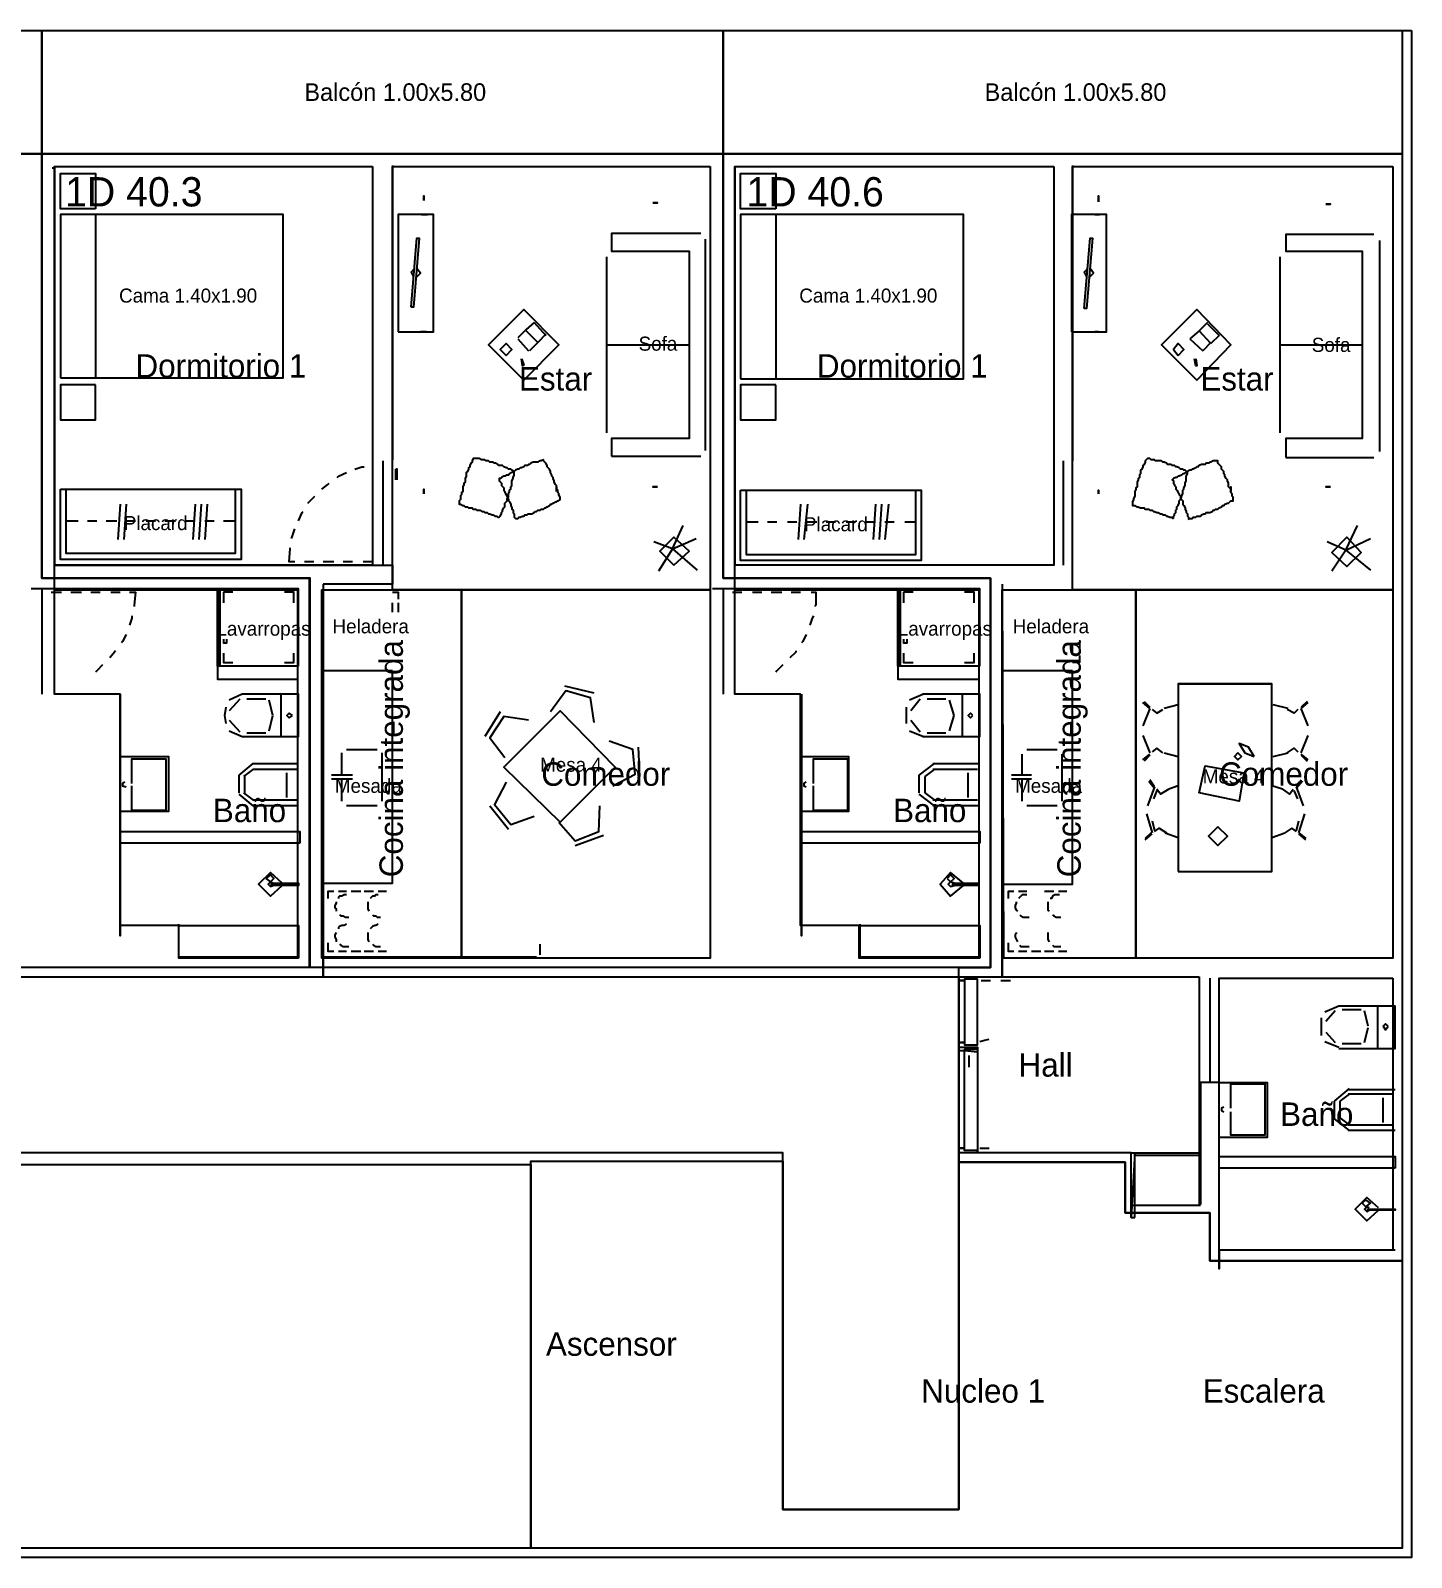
# Model space of a CAD drawing. Header units: metres. Extents: x 0 to 84.6, y 0 to 13.3.
# Drawn here: x 11.61 to 23.39, y 0 to 13.02 of the extents above; entities that cross this region are included whole.
import ezdxf

# ---------------------------------------------------------------- set-up
doc = ezdxf.new("R2010")
doc.units = ezdxf.units.M
for name, color, linetype in [('Trazo_Cotas', 9, 'Continuous'), ('Trazo_Entrada', 1, 'Continuous'), ('Trazo_Equipamiento', 8, 'Continuous'), ('Trazo_Estancias', 3, 'Continuous'), ('Trazo_Fachada', 30, 'Continuous'), ('Trazo_Medianeras', 8, 'Continuous'), ('Trazo_Nucleos', 252, 'Continuous'), ('Trazo_Pasillo', 9, 'Continuous'), ('Trazo_Patios', 3, 'Continuous'), ('Trazo_Puertas', 1, 'Continuous'), ('Trazo_Terreno', 7, 'Continuous'), ('Trazo_Unidad', 7, 'Continuous'), ('Trazo_Ventanas', 5, 'Continuous')]:
    doc.layers.add(name, color=color, linetype=linetype)

msp = doc.modelspace()

# ---------------------------------------------------------------- linework, layer by layer
at = {"layer": 'Trazo_Cotas'}
for points in [[(11.71, 13.02), (11.71, 11.97), (5.91, 11.97), (5.91, 13.02)], [(17.52, 13.02), (17.52, 11.97), (11.71, 11.97), (11.71, 13.02)], [(23.31, 13.02), (23.31, 11.97), (17.52, 11.97), (17.52, 13.02)]]:
    msp.add_lwpolyline(points, close=True, dxfattribs=at)
at = {"layer": 'Trazo_Entrada'}
for p, q in [((17.41, 5.03), (15.92, 5.03)), ((19.53, 4.94), (19.53, 3.45))]:
    msp.add_line(p, q, dxfattribs=at)
at = {"layer": 'Trazo_Equipamiento', "color": 8}
for p, q in [((14.7, 11.87), (14.7, 9.36)), ((20.5, 11.87), (20.5, 9.35)), ((14.73, 9.19), (14.73, 9.28)), ((14.03, 8.49), (13.95, 8.49)), ((14.2, 8.49), (14.11, 8.49)), ((14.36, 8.49), (14.28, 8.49)), ((14.53, 8.49), (14.45, 8.49)), ((11.79, 8.23), (11.88, 8.23)), ((11.96, 8.23), (12.05, 8.23)), ((12.13, 8.23), (12.21, 8.23)), ((12.3, 8.23), (12.38, 8.23)), ((13.21, 7.6), (13.21, 8.26)), ((13.21, 8.25), (13.21, 7.6)), ((13.23, 7.6), (13.23, 8.26)), ((13.23, 8.25), (13.23, 7.6)), ((13.26, 8.23), (13.26, 8.14)), ((13.34, 8.23), (13.26, 8.23)), ((14.11, 8.3), (14.11, 5.12)), ((17.6, 8.23), (17.68, 8.23)), ((17.77, 8.23), (17.85, 8.23)), ((17.93, 8.23), (18.02, 8.23)), ((18.1, 8.23), (18.18, 8.23)), ((19.01, 7.6), (19.01, 8.26)), ((19.01, 8.25), (19.01, 7.6)), ((19.03, 7.6), (19.03, 8.26)), ((19.03, 8.25), (19.03, 7.6)), ((19.06, 8.23), (19.06, 8.14)), ((19.14, 8.23), (19.06, 8.23)), ((19.9, 8.3), (19.91, 5.11)), ((14.7, 8.06), (14.7, 8.14)), ((14.75, 8.14), (14.75, 8.06)), ((20.5, 7.72), (20.5, 7.8)), ((20.56, 7.8), (20.56, 7.72)), ((13.42, 7.36), (13.31, 7.31)), ((13.4, 7.32), (13.31, 7.22)), ((13.62, 7.32), (13.46, 7.32)), ((13.68, 7.18), (13.65, 7.31)), ((13.75, 7.36), (13.75, 7)), ((19.23, 7.36), (19.11, 7.31)), ((19.2, 7.32), (19.12, 7.22)), ((19.42, 7.32), (19.26, 7.32)), ((19.49, 7.18), (19.45, 7.31)), ((19.56, 7.36), (19.56, 7)), ((13.28, 7.25), (13.27, 7.18)), ((13.27, 7.18), (13.28, 7.11)), ((13.65, 7.05), (13.68, 7.18)), ((19.08, 7.25), (19.08, 7.18)), ((19.08, 7.18), (19.08, 7.11)), ((19.45, 7.05), (19.49, 7.18)), ((13.31, 7.14), (13.4, 7.04)), ((13.31, 7.05), (13.42, 7)), ((19.11, 7.05), (19.23, 7)), ((19.12, 7.14), (19.2, 7.04)), ((13.62, 7.03), (13.46, 7.03)), ((19.42, 7.03), (19.26, 7.03)), ((14.27, 6.67), (14.27, 6.86)), ((14.31, 6.89), (14.57, 6.89)), ((14.61, 6.86), (14.61, 6.45)), ((20.07, 6.67), (20.07, 6.85)), ((20.11, 6.89), (20.37, 6.89)), ((20.41, 6.85), (20.41, 6.45)), ((13.51, 6.77), (13.39, 6.67)), ((13.39, 6.67), (13.39, 6.52)), ((13.51, 6.72), (13.43, 6.66)), ((13.44, 6.66), (13.44, 6.52)), ((13.51, 6.77), (13.9, 6.77)), ((13.89, 6.72), (13.51, 6.72)), ((13.8, 6.48), (13.8, 6.69)), ((14.36, 6.67), (14.18, 6.67)), ((19.32, 6.77), (19.19, 6.67)), ((19.19, 6.67), (19.19, 6.52)), ((19.32, 6.72), (19.24, 6.66)), ((19.24, 6.66), (19.24, 6.52)), ((19.31, 6.77), (19.71, 6.77)), ((19.69, 6.72), (19.31, 6.72)), ((19.61, 6.48), (19.61, 6.69)), ((20.15, 6.67), (19.98, 6.67)), ((13.39, 6.51), (13.51, 6.41)), ((13.43, 6.52), (13.51, 6.46)), ((14.18, 6.64), (14.36, 6.64)), ((14.27, 6.45), (14.27, 6.64)), ((19.19, 6.51), (19.32, 6.41)), ((19.24, 6.52), (19.32, 6.46)), ((19.98, 6.64), (20.15, 6.64)), ((20.07, 6.45), (20.07, 6.64)), ((13.51, 6.46), (13.89, 6.46)), ((14.57, 6.41), (14.31, 6.41)), ((19.31, 6.46), (19.69, 6.46)), ((20.37, 6.41), (20.11, 6.41)), ((12.38, 6.19), (12.5, 6.19)), ((12.38, 6.19), (13.91, 6.19)), ((12.53, 6.19), (12.61, 6.19)), ((12.58, 6.19), (12.67, 6.19)), ((12.69, 6.19), (12.78, 6.19)), ((12.75, 6.19), (12.83, 6.19)), ((12.86, 6.19), (12.94, 6.19)), ((12.92, 6.19), (13, 6.19)), ((13.03, 6.19), (13.11, 6.19)), ((13.08, 6.19), (13.2, 6.19)), ((18.18, 6.19), (18.3, 6.19)), ((18.18, 6.19), (19.71, 6.19)), ((18.33, 6.19), (18.41, 6.19)), ((18.39, 6.19), (18.47, 6.19)), ((18.5, 6.19), (18.58, 6.19)), ((18.55, 6.19), (18.64, 6.19)), ((18.66, 6.19), (18.75, 6.19)), ((18.72, 6.19), (18.8, 6.19)), ((18.83, 6.19), (18.91, 6.19)), ((18.89, 6.19), (19, 6.19)), ((14.31, 5.68), (14.24, 5.68)), ((14.31, 5.68), (14.24, 5.68)), ((14.43, 5.68), (14.35, 5.68)), ((14.43, 5.68), (14.35, 5.68)), ((14.54, 5.68), (14.46, 5.68)), ((14.54, 5.68), (14.46, 5.68)), ((14.65, 5.68), (14.58, 5.68)), ((14.65, 5.68), (14.58, 5.68)), ((20.11, 5.68), (20.04, 5.68)), ((20.11, 5.68), (20.04, 5.68)), ((20.34, 5.68), (20.26, 5.68)), ((20.34, 5.68), (20.26, 5.68)), ((20.45, 5.68), (20.38, 5.68)), ((20.45, 5.68), (20.38, 5.68)), ((12.88, 5.12), (12.88, 5.4)), ((18.69, 5.12), (18.69, 5.4)), ((15.96, 5.14), (15.96, 5.23)), ((13.9, 5.12), (12.88, 5.12)), ((15.93, 5.12), (14.11, 5.12)), ((14.24, 5.17), (14.31, 5.17)), ((14.35, 5.17), (14.43, 5.17)), ((14.46, 5.17), (14.54, 5.17)), ((14.58, 5.17), (14.65, 5.17)), ((19.71, 5.12), (18.69, 5.12)), ((20.04, 5.17), (20.11, 5.17)), ((20.15, 5.17), (20.23, 5.17)), ((20.26, 5.17), (20.34, 5.17)), ((20.38, 5.17), (20.45, 5.17)), ((19.72, 4.92), (19.8, 4.92)), ((19.89, 4.92), (19.97, 4.92)), ((22.77, 4.7), (22.65, 4.65)), ((23.1, 4.7), (23.1, 4.34)), ((22.62, 4.6), (22.62, 4.52)), ((22.74, 4.66), (22.66, 4.57)), ((22.96, 4.67), (22.8, 4.67)), ((23.02, 4.53), (22.99, 4.66)), ((22.62, 4.53), (22.62, 4.45)), ((22.66, 4.48), (22.74, 4.39)), ((22.99, 4.39), (23.02, 4.52)), ((19.69, 4.31), (19.58, 4.32)), ((22.65, 4.4), (22.77, 4.35)), ((22.96, 4.38), (22.8, 4.38)), ((19.62, 4.18), (19.62, 4.28)), ((22.86, 4), (22.73, 3.89)), ((22.86, 3.95), (22.78, 3.89)), ((22.85, 3.99), (23.25, 3.99)), ((23.24, 3.95), (22.85, 3.95)), ((23.15, 3.71), (23.15, 3.92)), ((22.73, 3.89), (22.73, 3.74)), ((22.78, 3.89), (22.78, 3.75)), ((22.73, 3.74), (22.86, 3.64)), ((22.78, 3.75), (22.86, 3.69)), ((22.85, 3.69), (23.24, 3.69)), ((19.71, 3.49), (19.79, 3.49)), ((21.03, 3.45), (21.59, 3.45)), ((21.03, 3.43), (21.59, 3.43))]:
    msp.add_line(p, q, dxfattribs=at)
at = {"layer": 'Trazo_Equipamiento', "color": 9}
for p, q in [((12.17, 11.45), (12.17, 10.06)), ((17.97, 11.45), (17.97, 10.05)), ((17.37, 9.44), (17.37, 11.24)), ((23.12, 9.43), (23.12, 11.23)), ((16.53, 9.59), (16.53, 11.09)), ((22.27, 9.59), (22.27, 11.09)), ((15.84, 10.47), (15.77, 10.4)), ((15.91, 10.53), (15.84, 10.47)), ((15.94, 10.36), (15.84, 10.46)), ((15.94, 10.36), (15.84, 10.46)), ((15.91, 10.53), (16.01, 10.42)), ((16.01, 10.43), (15.94, 10.36)), ((21.58, 10.46), (21.5, 10.39)), ((21.65, 10.53), (21.58, 10.46)), ((21.68, 10.35), (21.58, 10.46)), ((21.68, 10.35), (21.58, 10.46)), ((21.65, 10.52), (21.75, 10.42)), ((21.75, 10.42), (21.68, 10.35)), ((15.77, 10.39), (15.86, 10.29)), ((15.94, 10.36), (15.87, 10.29)), ((16.53, 10.34), (17.23, 10.34)), ((21.5, 10.39), (21.61, 10.29)), ((21.68, 10.36), (21.61, 10.29)), ((22.27, 10.34), (22.97, 10.34)), ((16.57, 9.39), (17.33, 9.39)), ((22.32, 9.38), (23.07, 9.38)), ((12.38, 8.98), (12.36, 8.68)), ((12.38, 8.98), (12.36, 8.68)), ((12.43, 8.98), (12.41, 8.68)), ((12.43, 8.98), (12.41, 8.68)), ((13.02, 8.98), (13, 8.68)), ((13.02, 8.98), (13, 8.68)), ((13.07, 8.98), (13.05, 8.68)), ((13.07, 8.98), (13.05, 8.68)), ((13.12, 8.98), (13.1, 8.68)), ((13.12, 8.98), (13.1, 8.68)), ((18.18, 8.98), (18.16, 8.68)), ((18.18, 8.98), (18.16, 8.68)), ((18.24, 8.98), (18.21, 8.68)), ((18.24, 8.98), (18.21, 8.68)), ((18.82, 8.98), (18.8, 8.68)), ((18.82, 8.98), (18.8, 8.68)), ((18.87, 8.98), (18.85, 8.68)), ((18.87, 8.98), (18.85, 8.68)), ((18.93, 8.98), (18.9, 8.68)), ((18.93, 8.98), (18.9, 8.68)), ((11.92, 8.84), (12.02, 8.84)), ((11.92, 8.84), (12.02, 8.84)), ((12.1, 8.84), (12.18, 8.84)), ((12.1, 8.84), (12.18, 8.84)), ((12.26, 8.84), (12.35, 8.84)), ((12.26, 8.84), (12.35, 8.84)), ((12.43, 8.84), (12.51, 8.84)), ((12.43, 8.84), (12.51, 8.84)), ((12.6, 8.84), (12.68, 8.84)), ((12.6, 8.84), (12.68, 8.84)), ((12.76, 8.84), (12.85, 8.84)), ((12.76, 8.84), (12.85, 8.84)), ((12.93, 8.84), (13.01, 8.84)), ((12.93, 8.84), (13.01, 8.84)), ((13.1, 8.84), (13.18, 8.84)), ((13.1, 8.84), (13.18, 8.84)), ((13.26, 8.84), (13.36, 8.84)), ((13.26, 8.84), (13.36, 8.84)), ((17.09, 8.6), (17.18, 8.8)), ((17.72, 8.83), (17.82, 8.83)), ((17.72, 8.83), (17.82, 8.83)), ((17.9, 8.83), (17.98, 8.83)), ((17.9, 8.83), (17.98, 8.83)), ((18.07, 8.83), (18.15, 8.83)), ((18.07, 8.83), (18.15, 8.83)), ((18.23, 8.83), (18.32, 8.83)), ((18.23, 8.83), (18.32, 8.83)), ((18.4, 8.83), (18.48, 8.83)), ((18.4, 8.83), (18.48, 8.83)), ((18.57, 8.83), (18.65, 8.83)), ((18.57, 8.83), (18.65, 8.83)), ((18.73, 8.83), (18.82, 8.83)), ((18.73, 8.83), (18.82, 8.83)), ((18.9, 8.83), (18.98, 8.83)), ((18.9, 8.83), (18.98, 8.83)), ((19.07, 8.83), (19.16, 8.83)), ((19.07, 8.83), (19.16, 8.83)), ((22.83, 8.59), (22.93, 8.8)), ((17.09, 8.6), (16.93, 8.66)), ((17.09, 8.6), (16.97, 8.41)), ((17.09, 8.6), (17.29, 8.69)), ((17.09, 8.6), (17.3, 8.42)), ((22.83, 8.59), (22.67, 8.66)), ((22.83, 8.59), (23.04, 8.69)), ((22.83, 8.59), (22.71, 8.41)), ((22.83, 8.59), (23.04, 8.42)), ((16.42, 7.37), (16.17, 7.43)), ((21.4, 7.45), (22.2, 7.45)), ((21.11, 7.3), (21.16, 7.25)), ((22.5, 7.3), (22.45, 7.25)), ((15.62, 7.21), (15.49, 7)), ((21.16, 7.24), (21.1, 7.29)), ((21.16, 7.24), (21.1, 7.09)), ((21.4, 7.27), (21.28, 7.24)), ((22.34, 7.24), (22.21, 7.27)), ((22.45, 7.24), (22.51, 7.29)), ((22.51, 7.09), (22.45, 7.24)), ((16.81, 6.66), (16.8, 6.91)), ((21.1, 7.01), (21.16, 6.86)), ((22.45, 6.86), (22.51, 7.01)), ((21.1, 6.8), (21.16, 6.85)), ((21.16, 6.84), (21.11, 6.79)), ((21.28, 6.86), (21.4, 6.83)), ((22.21, 6.83), (22.34, 6.86)), ((22.51, 6.8), (22.45, 6.85)), ((22.45, 6.84), (22.5, 6.79)), ((21.2, 6.57), (21.14, 6.41)), ((21.15, 6.62), (21.2, 6.56)), ((21.2, 6.57), (21.16, 6.63)), ((21.22, 6.54), (21.19, 6.47)), ((21.4, 6.58), (21.32, 6.55)), ((22.29, 6.55), (22.2, 6.58)), ((22.42, 6.47), (22.39, 6.54)), ((22.41, 6.57), (22.45, 6.63)), ((22.46, 6.62), (22.41, 6.56)), ((22.47, 6.41), (22.41, 6.57)), ((15.53, 6.41), (15.69, 6.21)), ((21.13, 6.34), (21.18, 6.18)), ((21.18, 6.28), (21.2, 6.2)), ((22.41, 6.2), (22.43, 6.28)), ((22.43, 6.18), (22.48, 6.34)), ((16.26, 6.07), (16.5, 6.16)), ((21.17, 6.18), (21.12, 6.13)), ((21.12, 6.12), (21.18, 6.17)), ((21.29, 6.18), (21.4, 6.14)), ((22.2, 6.14), (22.31, 6.18)), ((22.43, 6.18), (22.49, 6.13)), ((22.49, 6.12), (22.43, 6.17))]:
    msp.add_line(p, q, dxfattribs=at)
at = {"layer": 'Trazo_Equipamiento', "color": 8}
for points in [[(11.8, 11.85), (11.82, 11.85), (11.82, 8.46), (14.7, 8.46), (14.7, 8.3), (14.11, 8.3)], [(11.82, 8.26), (11.82, 11.85), (11.82, 8.46)], [(17.62, 8.25), (17.62, 11.85), (17.62, 8.46)], [(14.23, 9.21), (14.24, 9.22), (14.31, 9.25)], [(14.38, 9.28), (14.44, 9.3), (14.46, 9.3)], [(14.74, 9.19), (14.74, 9.28), (14.73, 9.28)], [(14.1, 9.11), (14.15, 9.15), (14.16, 9.16)], [(13.98, 8.99), (13.99, 9), (14.04, 9.05)], [(13.9, 8.84), (13.93, 8.91), (13.94, 8.92)], [(13.84, 8.69), (13.85, 8.71), (13.87, 8.77)], [(13.87, 8.49), (13.82, 8.49), (13.83, 8.6), (13.83, 8.61)], [(13.9, 7.6), (13.9, 8.26), (11.62, 8.26)], [(12.46, 8.23), (12.51, 8.23), (12.5, 8.12), (12.5, 8.11)], [(13.86, 8.14), (13.86, 8.23), (13.78, 8.23)], [(14.11, 8.3), (14.11, 4.96), (14.11, 5.12)], [(14.7, 8.23), (14.75, 8.23), (14.75, 8.17)], [(19.71, 7.6), (19.71, 8.26), (17.43, 8.26)], [(18.27, 8.23), (18.31, 8.23), (18.31, 8.12), (18.3, 8.11)], [(19.66, 8.14), (19.66, 8.23), (19.58, 8.23)], [(19.9, 8.3), (19.9, 4.95), (19.9, 5.11)], [(12.48, 8.03), (12.48, 8.01), (12.46, 7.95)], [(18.29, 8.03), (18.28, 8.01), (18.26, 7.95)], [(12.43, 7.87), (12.4, 7.81), (12.39, 7.8)], [(13.26, 7.83), (13.26, 7.8), (13.29, 7.8), (13.29, 7.83)], [(18.23, 7.87), (18.2, 7.81), (18.19, 7.8)], [(19.06, 7.83), (19.06, 7.8), (19.09, 7.8), (19.09, 7.83)], [(12.34, 7.73), (12.33, 7.72), (12.29, 7.67)], [(13.26, 7.71), (13.26, 7.63), (13.34, 7.63)], [(13.78, 7.63), (13.86, 7.63), (13.86, 7.71)], [(18.14, 7.73), (18.14, 7.72), (18.09, 7.67)], [(19.06, 7.71), (19.06, 7.63), (19.14, 7.63)], [(19.58, 7.63), (19.66, 7.63), (19.66, 7.71)], [(20.56, 7.69), (20.56, 7.63), (20.5, 7.63)], [(12.23, 7.61), (12.18, 7.56), (12.17, 7.55)], [(13.9, 7.6), (13.21, 7.6), (13.21, 7.49), (13.9, 7.49)], [(18.03, 7.61), (17.98, 7.56), (17.97, 7.55)], [(19.71, 7.6), (19.01, 7.6), (19.01, 7.49), (19.71, 7.49)], [(12.38, 7.36), (12.38, 5.3), (12.38, 5.4)], [(13.42, 7), (13.9, 7), (13.9, 7.36), (13.42, 7.36)], [(18.19, 7.36), (18.19, 5.3), (18.19, 5.4)], [(19.22, 7), (19.71, 7), (19.71, 7.36), (19.22, 7.36)], [(12.48, 6.6), (12.48, 6.81), (12.77, 6.81), (12.77, 6.37), (12.48, 6.37), (12.48, 6.58)], [(18.29, 6.6), (18.29, 6.81), (18.58, 6.81), (18.58, 6.37), (18.29, 6.37), (18.29, 6.58)], [(12.42, 6.61), (12.4, 6.6), (12.4, 6.58), (12.43, 6.57)], [(18.23, 6.61), (18.21, 6.6), (18.21, 6.58), (18.23, 6.57)], [(13.9, 6.41), (13.67, 6.41), (13.51, 6.41)], [(19.71, 6.41), (19.48, 6.41), (19.31, 6.41)], [(13.76, 5.75), (13.66, 5.84), (13.56, 5.74), (13.66, 5.64), (13.76, 5.73)], [(13.68, 5.75), (13.66, 5.76), (13.64, 5.74), (13.66, 5.72), (13.68, 5.73)], [(13.66, 5.75), (13.9, 5.75), (13.9, 5.73), (13.66, 5.73)], [(19.57, 5.75), (19.46, 5.84), (19.37, 5.74), (19.46, 5.64), (19.57, 5.73)], [(19.49, 5.75), (19.46, 5.76), (19.44, 5.74), (19.46, 5.72), (19.49, 5.73)], [(19.47, 5.75), (19.7, 5.75), (19.7, 5.73), (19.47, 5.73)], [(14.2, 5.68), (14.15, 5.68), (14.15, 5.62)], [(14.31, 5.65), (14.29, 5.65), (14.27, 5.64), (14.25, 5.64), (14.24, 5.63), (14.24, 5.62)], [(14.58, 5.65), (14.56, 5.65), (14.55, 5.64), (14.53, 5.64), (14.51, 5.62)], [(20, 5.68), (19.95, 5.68), (19.95, 5.62)], [(20.11, 5.65), (20.07, 5.65), (20.04, 5.62)], [(20.39, 5.65), (20.35, 5.65), (20.33, 5.64), (20.32, 5.62), (20.31, 5.62)], [(14.22, 5.59), (14.22, 5.58), (14.21, 5.56), (14.21, 5.54), (14.22, 5.53), (14.22, 5.51)], [(14.25, 5.48), (14.26, 5.47), (14.28, 5.47), (14.3, 5.46), (14.33, 5.46)], [(14.49, 5.59), (14.49, 5.53), (14.5, 5.51)], [(14.53, 5.48), (14.54, 5.47), (14.56, 5.47), (14.57, 5.46), (14.6, 5.46)], [(20.02, 5.59), (20.02, 5.58), (20.01, 5.56), (20.01, 5.54), (20.02, 5.52), (20.03, 5.51)], [(20.05, 5.48), (20.06, 5.47), (20.08, 5.46), (20.13, 5.46)], [(20.29, 5.59), (20.29, 5.52), (20.3, 5.51)], [(20.33, 5.48), (20.34, 5.47), (20.36, 5.46), (20.4, 5.46)], [(13.9, 5.11), (12.88, 5.11), (12.88, 5.39)], [(14.31, 5.4), (14.29, 5.39), (14.27, 5.39), (14.25, 5.38), (14.24, 5.37), (14.24, 5.36)], [(14.58, 5.4), (14.56, 5.39), (14.55, 5.39), (14.53, 5.38), (14.51, 5.36)], [(19.71, 5.11), (18.69, 5.11), (18.69, 5.39)], [(14.15, 5.24), (14.15, 5.17), (14.2, 5.17)], [(14.22, 5.33), (14.21, 5.31), (14.21, 5.29), (14.22, 5.27), (14.22, 5.25)], [(14.25, 5.23), (14.26, 5.22), (14.28, 5.21), (14.33, 5.21)], [(14.49, 5.33), (14.49, 5.27), (14.5, 5.25)], [(14.53, 5.23), (14.54, 5.22), (14.56, 5.21), (14.6, 5.21)], [(19.95, 5.24), (19.95, 5.17), (20, 5.17)], [(20.02, 5.33), (20.02, 5.32), (20.01, 5.31), (20.01, 5.29), (20.03, 5.25)], [(20.05, 5.22), (20.06, 5.21), (20.13, 5.21)], [(20.29, 5.33), (20.29, 5.27), (20.3, 5.25)], [(20.33, 5.22), (20.34, 5.21), (20.4, 5.21)], [(19.53, 4.41), (19.53, 4.39), (19.58, 4.39), (19.58, 4.37), (19.69, 4.37), (19.69, 4.93), (19.58, 4.93), (19.58, 4.92), (19.53, 4.92)], [(22.77, 4.34), (23.25, 4.34), (23.25, 4.7), (22.77, 4.7)], [(19.53, 4.35), (19.69, 4.35), (19.69, 3.45), (19.53, 3.45), (19.53, 4.33)], [(19.53, 4.35), (19.69, 4.35), (19.69, 4.33), (19.58, 4.33), (19.58, 4.32), (19.53, 4.32), (19.53, 4.33)], [(19.71, 4.4), (19.75, 4.41), (19.79, 4.42)], [(19.62, 4.18), (19.62, 4.28)], [(23.25, 2.62), (21.75, 2.62), (21.75, 4.05), (21.59, 4.05), (21.59, 3.01)], [(21.75, 2.62), (21.75, 2.46), (21.75, 4.05)], [(21.85, 3.83), (21.85, 4.04), (22.14, 4.04), (22.14, 3.6), (21.85, 3.6), (21.85, 3.8)], [(21.79, 3.84), (21.77, 3.83), (21.77, 3.81), (21.79, 3.8)], [(23.25, 3.64), (23.02, 3.64), (22.85, 3.64)], [(19.69, 3.45), (19.69, 3.47), (19.58, 3.47), (19.58, 3.49), (19.53, 3.49), (19.53, 3.5)], [(21.59, 3), (21.03, 3), (21.03, 3.45)], [(23.11, 2.98), (23.01, 3.07), (22.91, 2.97), (23.01, 2.87), (23.11, 2.96)], [(23.03, 2.98), (23.01, 2.99), (22.99, 2.97), (23.01, 2.95), (23.03, 2.96)], [(23.01, 2.97), (23.25, 2.97), (23.25, 2.96), (23.01, 2.96)]]:
    msp.add_lwpolyline(points, dxfattribs=at)
at = {"layer": 'Trazo_Equipamiento', "color": 9}
for points in [[(12.17, 11.5), (11.87, 11.5), (11.87, 11.8), (12.17, 11.8)], [(17.97, 11.5), (17.67, 11.5), (17.67, 11.8), (17.97, 11.8)], [(14.97, 11.57), (14.97, 11.61)], [(20.72, 11.56), (20.72, 11.61)], [(16.92, 11.55), (16.96, 11.55)], [(22.66, 11.54), (22.7, 11.54)], [(11.87, 10.06), (13.77, 10.06), (13.77, 11.45), (11.87, 11.45)], [(14.75, 10.45), (15.05, 10.45), (15.05, 11.45), (14.75, 11.45)], [(15, 11.45), (14.95, 11.45)], [(17.67, 10.05), (19.57, 10.05), (19.57, 11.45), (17.67, 11.45)], [(20.49, 10.45), (20.79, 10.45), (20.79, 11.45), (20.49, 11.45)], [(20.73, 11.45), (20.69, 11.45)], [(14.86, 10.66), (14.91, 11.25), (14.93, 11.25), (14.88, 10.66)], [(20.6, 10.65), (20.65, 11.25), (20.67, 11.25), (20.62, 10.65)], [(15.82, 10.04), (16.12, 10.34), (15.82, 10.64), (15.52, 10.34)], [(21.56, 10.04), (21.85, 10.34), (21.56, 10.64), (21.26, 10.34)], [(14.94, 10.45), (14.99, 10.45)], [(20.69, 10.45), (20.72, 10.45)], [(15.67, 10.25), (15.72, 10.3), (15.67, 10.35), (15.62, 10.3)], [(21.4, 10.25), (21.45, 10.3), (21.4, 10.35), (21.36, 10.3)], [(12.17, 10), (11.87, 10), (11.87, 9.7), (12.17, 9.7)], [(17.97, 10), (17.67, 10), (17.67, 9.7), (17.97, 9.7)], [(15.61, 8.87), (15.62, 8.88), (15.63, 8.9), (15.63, 8.91), (15.64, 8.92), (15.64, 8.93), (15.65, 8.95), (15.66, 8.96), (15.66, 8.99), (15.68, 9.01), (15.68, 9.03), (15.69, 9.04), (15.69, 9.07), (15.7, 9.09), (15.7, 9.1), (15.71, 9.11), (15.71, 9.13), (15.72, 9.14), (15.72, 9.18), (15.73, 9.2), (15.73, 9.21), (15.74, 9.23), (15.74, 9.26), (15.72, 9.27), (15.71, 9.28), (15.69, 9.28), (15.68, 9.29), (15.67, 9.29), (15.65, 9.3), (15.64, 9.31), (15.61, 9.31), (15.6, 9.32), (15.58, 9.33), (15.57, 9.33), (15.56, 9.34), (15.53, 9.34), (15.52, 9.35), (15.5, 9.35), (15.49, 9.36), (15.46, 9.36), (15.44, 9.37), (15.39, 9.37), (15.38, 9.35), (15.38, 9.34), (15.37, 9.33), (15.36, 9.31), (15.36, 9.3), (15.35, 9.29), (15.35, 9.28), (15.34, 9.26), (15.33, 9.25), (15.33, 9.22), (15.32, 9.2), (15.32, 9.17), (15.31, 9.16), (15.31, 9.15), (15.3, 9.13), (15.3, 9.09), (15.29, 9.08), (15.29, 9.06), (15.28, 9.05), (15.28, 9.02), (15.27, 9.01), (15.27, 8.98), (15.28, 8.98), (15.3, 8.97), (15.31, 8.97), (15.32, 8.96), (15.34, 8.96), (15.35, 8.95), (15.38, 8.95), (15.39, 8.94), (15.41, 8.94), (15.42, 8.93), (15.45, 8.93), (15.47, 8.92), (15.48, 8.92), (15.49, 8.91), (15.51, 8.91), (15.52, 8.9), (15.53, 8.9), (15.55, 8.89), (15.56, 8.89), (15.58, 8.88), (15.59, 8.88), (15.6, 8.87)], [(15.75, 8.86), (15.77, 8.86), (15.78, 8.87), (15.79, 8.87), (15.81, 8.88), (15.82, 8.88), (15.83, 8.89), (15.85, 8.89), (15.86, 8.9), (15.89, 8.9), (15.91, 8.91), (15.92, 8.92), (15.93, 8.92), (15.94, 8.93), (15.96, 8.93), (15.97, 8.94), (15.99, 8.94), (16, 8.95), (16.01, 8.95), (16.02, 8.96), (16.04, 8.97), (16.05, 8.98), (16.06, 8.98), (16.07, 8.99), (16.09, 9), (16.1, 9), (16.11, 9.01), (16.13, 9.02), (16.13, 9.04), (16.12, 9.06), (16.12, 9.07), (16.11, 9.08), (16.11, 9.1), (16.1, 9.11), (16.1, 9.14), (16.09, 9.15), (16.08, 9.17), (16.08, 9.18), (16.07, 9.2), (16.07, 9.21), (16.06, 9.22), (16.06, 9.23), (16.05, 9.25), (16.05, 9.26), (16.04, 9.28), (16.02, 9.3), (16.02, 9.31), (16.01, 9.33), (15.99, 9.35), (15.99, 9.36), (15.97, 9.35), (15.96, 9.35), (15.94, 9.34), (15.9, 9.34), (15.88, 9.33), (15.87, 9.32), (15.86, 9.32), (15.85, 9.31), (15.83, 9.31), (15.82, 9.3), (15.8, 9.29), (15.79, 9.29), (15.78, 9.28), (15.77, 9.28), (15.75, 9.27), (15.74, 9.26), (15.73, 9.26), (15.72, 9.25), (15.7, 9.24), (15.69, 9.23), (15.67, 9.23), (15.66, 9.22), (15.65, 9.22), (15.63, 9.21), (15.62, 9.2), (15.61, 9.2), (15.61, 9.18), (15.63, 9.16), (15.63, 9.14), (15.65, 9.12), (15.65, 9.1), (15.66, 9.09), (15.66, 9.08), (15.67, 9.06), (15.68, 9.05), (15.68, 9.04), (15.69, 9.02), (15.69, 9.01), (15.7, 9), (15.71, 8.98), (15.71, 8.97), (15.72, 8.95), (15.72, 8.94), (15.73, 8.93), (15.73, 8.91), (15.74, 8.9), (15.74, 8.87)], [(21.36, 8.86), (21.36, 8.88), (21.37, 8.89), (21.37, 8.9), (21.38, 8.91), (21.38, 8.93), (21.39, 8.94), (21.39, 8.96), (21.4, 8.97), (21.41, 8.99), (21.41, 9.01), (21.42, 9.02), (21.43, 9.04), (21.43, 9.05), (21.44, 9.07), (21.44, 9.1), (21.45, 9.11), (21.45, 9.12), (21.46, 9.14), (21.46, 9.16), (21.47, 9.18), (21.47, 9.22), (21.48, 9.24), (21.48, 9.25), (21.46, 9.27), (21.45, 9.27), (21.44, 9.28), (21.42, 9.28), (21.41, 9.29), (21.39, 9.3), (21.38, 9.3), (21.37, 9.31), (21.35, 9.31), (21.34, 9.32), (21.31, 9.32), (21.3, 9.33), (21.28, 9.34), (21.27, 9.34), (21.26, 9.35), (21.21, 9.35), (21.2, 9.36), (21.17, 9.36), (21.16, 9.37), (21.14, 9.37), (21.12, 9.35), (21.12, 9.34), (21.11, 9.32), (21.1, 9.31), (21.1, 9.3), (21.09, 9.28), (21.08, 9.27), (21.08, 9.24), (21.07, 9.23), (21.07, 9.21), (21.06, 9.2), (21.06, 9.19), (21.05, 9.17), (21.05, 9.13), (21.04, 9.12), (21.04, 9.1), (21.03, 9.09), (21.03, 9.05), (21.02, 9.03), (21.02, 9.02), (21.01, 9), (21.01, 8.97), (21.03, 8.97), (21.05, 8.96), (21.06, 8.96), (21.08, 8.95), (21.11, 8.95), (21.12, 8.94), (21.15, 8.94), (21.16, 8.93), (21.18, 8.93), (21.19, 8.92), (21.2, 8.92), (21.22, 8.91), (21.23, 8.91), (21.25, 8.9), (21.26, 8.9), (21.27, 8.89), (21.29, 8.89), (21.3, 8.88), (21.31, 8.88), (21.33, 8.87), (21.34, 8.87)], [(21.49, 8.85), (21.5, 8.86), (21.52, 8.86), (21.53, 8.87), (21.55, 8.87), (21.56, 8.88), (21.59, 8.88), (21.6, 8.89), (21.62, 8.9), (21.63, 8.9), (21.64, 8.91), (21.67, 8.91), (21.69, 8.92), (21.7, 8.93), (21.71, 8.93), (21.72, 8.94), (21.74, 8.94), (21.75, 8.95), (21.77, 8.96), (21.78, 8.97), (21.79, 8.97), (21.8, 8.98), (21.82, 8.99), (21.83, 8.99), (21.85, 9.01), (21.87, 9.01), (21.87, 9.04), (21.86, 9.05), (21.86, 9.07), (21.85, 9.08), (21.85, 9.11), (21.83, 9.13), (21.83, 9.16), (21.82, 9.18), (21.82, 9.19), (21.81, 9.2), (21.8, 9.22), (21.8, 9.23), (21.79, 9.24), (21.79, 9.26), (21.77, 9.28), (21.77, 9.3), (21.74, 9.33), (21.74, 9.35), (21.7, 9.35), (21.68, 9.34), (21.67, 9.34), (21.66, 9.33), (21.64, 9.33), (21.63, 9.32), (21.6, 9.32), (21.58, 9.31), (21.57, 9.3), (21.56, 9.3), (21.55, 9.29), (21.53, 9.28), (21.52, 9.28), (21.51, 9.27), (21.5, 9.27), (21.48, 9.26), (21.47, 9.25), (21.45, 9.24), (21.44, 9.24), (21.43, 9.23), (21.41, 9.22), (21.4, 9.22), (21.39, 9.21), (21.38, 9.21), (21.36, 9.2), (21.35, 9.19), (21.36, 9.18), (21.36, 9.16), (21.37, 9.15), (21.37, 9.14), (21.38, 9.13), (21.38, 9.11), (21.39, 9.1), (21.4, 9.08), (21.41, 9.07), (21.41, 9.06), (21.42, 9.05), (21.42, 9.03), (21.44, 9.01), (21.44, 8.98), (21.45, 8.97), (21.46, 8.95), (21.46, 8.94), (21.47, 8.92), (21.47, 8.91), (21.48, 8.9), (21.48, 8.88), (21.49, 8.87)], [(16.1, 9.09), (16.1, 9.13)], [(16.96, 9.13), (16.92, 9.13)], [(21.85, 9.09), (21.85, 9.13)], [(22.7, 9.13), (22.66, 9.13)], [(11.87, 9.11), (13.41, 9.11), (13.41, 8.51), (11.87, 8.51)], [(11.92, 9.11), (13.36, 9.11), (13.36, 8.56), (11.92, 8.56)], [(14.97, 9.07), (14.97, 9.11)], [(17.67, 9.1), (19.21, 9.1), (19.21, 8.5), (17.67, 8.5)], [(17.72, 9.1), (19.16, 9.1), (19.16, 8.55), (17.72, 8.55)], [(20.72, 9.07), (20.72, 9.1)], [(17.1, 8.46), (17.23, 8.58), (17.1, 8.7), (16.98, 8.58)], [(22.84, 8.45), (22.96, 8.57), (22.84, 8.7), (22.71, 8.57)], [(21.4, 5.85), (22.2, 5.85), (22.2, 7.45), (21.4, 7.45)], [(16.13, 6.27), (16.6, 6.74), (16.13, 7.22), (15.65, 6.74)], [(22.05, 6.83), (22, 6.91), (21.92, 6.94), (21.97, 6.86)], [(21.91, 6.86), (21.88, 6.83), (21.91, 6.8), (21.94, 6.83)], [(21.58, 6.52), (21.63, 6.75), (21.96, 6.69), (21.92, 6.45)], [(21.74, 6.23), (21.66, 6.15), (21.74, 6.07), (21.82, 6.15)]]:
    msp.add_lwpolyline(points, close=True, dxfattribs=at)
for points in [[(17.33, 11.29), (16.57, 11.29), (16.57, 11.14), (17.23, 11.14), (17.23, 9.54), (16.57, 9.54), (16.57, 9.39)], [(23.07, 11.28), (22.32, 11.28), (22.32, 11.14), (22.97, 11.14), (22.97, 9.54), (22.32, 9.54), (22.32, 9.38)], [(16.57, 11.14), (17.23, 11.14), (17.23, 9.54), (16.57, 9.54)], [(22.32, 11.14), (22.97, 11.14), (22.97, 9.54), (22.32, 9.54)], [(14.89, 10.99), (14.86, 10.96), (14.88, 10.92)], [(14.9, 10.91), (14.94, 10.95), (14.91, 10.99)], [(20.63, 10.99), (20.6, 10.96), (20.62, 10.92)], [(20.64, 10.91), (20.68, 10.95), (20.65, 10.99)], [(15.8, 10.22), (15.82, 10.17), (15.81, 10.16), (15.8, 10.22)], [(21.55, 10.22), (21.56, 10.16), (21.55, 10.16), (21.54, 10.22)], [(16.42, 7.12), (16.39, 7.33), (16.18, 7.39), (16.05, 7.21)], [(15.86, 7.14), (15.65, 7.17), (15.53, 6.99), (15.66, 6.82)], [(21.18, 7.23), (21.22, 7.2), (21.27, 7.23)], [(22.42, 7.23), (22.39, 7.2), (22.33, 7.23)], [(16.58, 6.58), (16.77, 6.68), (16.75, 6.89), (16.55, 6.96)], [(21.27, 6.86), (21.22, 6.9), (21.18, 6.87)], [(22.33, 6.86), (22.39, 6.9), (22.42, 6.87)], [(15.67, 6.61), (15.57, 6.42), (15.71, 6.25), (15.91, 6.32)], [(21.32, 6.55), (21.25, 6.51), (21.22, 6.55)], [(22.29, 6.55), (22.35, 6.51), (22.38, 6.55)], [(16.12, 6.27), (16.26, 6.11), (16.46, 6.19), (16.47, 6.41)], [(21.2, 6.19), (21.24, 6.22), (21.3, 6.18)], [(22.41, 6.19), (22.37, 6.22), (22.31, 6.18)]]:
    msp.add_lwpolyline(points, dxfattribs=at)
at = {"layer": 'Trazo_Equipamiento', "color": 8}
for points in [[(14.7, 7.56), (14.11, 7.56), (14.11, 5.75), (14.7, 5.75)], [(20.5, 7.56), (19.9, 7.56), (19.9, 5.74), (20.5, 5.74)], [(13.85, 7.18), (13.82, 7.2), (13.8, 7.18), (13.82, 7.16)], [(19.65, 7.18), (19.63, 7.2), (19.61, 7.18), (19.63, 7.16)], [(12.38, 6.83), (12.79, 6.83), (12.79, 6.36), (12.38, 6.36)], [(18.19, 6.83), (18.59, 6.83), (18.59, 6.36), (18.19, 6.36)], [(13.91, 6.09), (12.38, 6.09), (12.38, 6.19), (13.91, 6.19)], [(19.71, 6.09), (18.18, 6.09), (18.18, 6.19), (19.71, 6.19)], [(13.62, 5.79), (13.66, 5.76), (13.69, 5.79), (13.66, 5.82)], [(19.43, 5.79), (19.46, 5.76), (19.49, 5.79), (19.46, 5.82)], [(13.9, 5.11), (12.88, 5.11), (12.88, 5.39), (13.9, 5.39)], [(19.71, 5.11), (18.69, 5.11), (18.69, 5.39), (19.71, 5.39)], [(19.58, 4.39), (19.53, 4.39), (19.53, 4.92), (19.58, 4.92)], [(23.19, 4.53), (23.17, 4.55), (23.15, 4.53), (23.17, 4.5)], [(19.58, 4.32), (19.53, 4.32), (19.53, 3.49), (19.58, 3.49)], [(21.75, 4.05), (22.16, 4.05), (22.16, 3.58), (21.75, 3.58)], [(21.03, 2.9), (21.03, 3.45), (21, 2.9)], [(21.03, 3.45), (21, 2.9), (21, 3.45)], [(23.25, 3.32), (21.75, 3.32), (21.75, 3.42), (23.25, 3.42)], [(22.97, 3.02), (23, 2.99), (23.04, 3.02), (23, 3.05)]]:
    msp.add_lwpolyline(points, close=True, dxfattribs=at)
at = {"layer": 'Trazo_Estancias', "color": 5}
for points in [[(14.53, 11.86), (14.53, 8.46), (11.82, 8.46), (11.82, 11.86)], [(20.34, 11.86), (20.34, 8.46), (17.62, 8.46), (17.62, 11.86)]]:
    msp.add_lwpolyline(points, close=True, dxfattribs=at)
at = {"layer": 'Trazo_Estancias', "color": 2}
for points in [[(17.41, 11.86), (17.41, 8.25), (14.7, 8.25), (14.7, 11.86)], [(23.23, 11.86), (23.23, 8.25), (20.5, 8.25), (20.5, 11.86)]]:
    msp.add_lwpolyline(points, close=True, dxfattribs=at)
at = {"layer": 'Trazo_Estancias', "color": 4}
for points in [[(13.89, 8.25), (13.89, 5.11), (12.88, 5.11), (12.88, 5.39), (12.38, 5.39), (12.38, 7.36), (11.82, 7.36), (11.82, 8.25)], [(19.7, 8.25), (19.7, 5.11), (18.68, 5.11), (18.68, 5.39), (18.18, 5.39), (18.18, 7.36), (17.62, 7.36), (17.62, 8.25)], [(23.23, 4.94), (23.23, 2.62), (21.75, 2.62), (21.75, 4.94)]]:
    msp.add_lwpolyline(points, close=True, dxfattribs=at)
at = {"layer": 'Trazo_Estancias', "color": 30}
for points in [[(15.29, 8.25), (15.29, 5.11), (14.1, 5.11), (14.1, 8.25)], [(21.04, 8.25), (21.04, 5.11), (19.9, 5.11), (19.9, 8.25)]]:
    msp.add_lwpolyline(points, close=True, dxfattribs=at)
at = {"layer": 'Trazo_Estancias', "color": 40}
for points in [[(17.41, 8.25), (17.41, 5.11), (15.29, 5.11), (15.29, 8.25)], [(23.23, 8.25), (23.23, 5.11), (21.04, 5.11), (21.04, 8.25)]]:
    msp.add_lwpolyline(points, close=True, dxfattribs=at)
at = {"layer": 'Trazo_Estancias', "color": 8}
msp.add_lwpolyline([(21.58, 4.95), (21.58, 3), (21, 3), (21, 3.45), (19.53, 3.45), (19.53, 4.95)], close=True, dxfattribs=at)
at = {"layer": 'Trazo_Fachada'}
for p, q in [((11.71, 11.97), (5.91, 11.97)), ((17.52, 11.97), (11.71, 11.97)), ((23.31, 11.97), (17.52, 11.97))]:
    msp.add_line(p, q, dxfattribs=at)
at = {"layer": 'Trazo_Medianeras'}
for p, q in [((23.31, 11.97), (23.31, 2.53)), ((23.39, 11.97), (23.39, 0)), ((23.39, 0), (0, 0))]:
    msp.add_line(p, q, dxfattribs=at)
at = {"layer": 'Trazo_Nucleos'}
msp.add_lwpolyline([(23.31, 2.53), (23.31, 0.08), (15.88, 0.08), (15.88, 3.38), (18.03, 3.38), (18.03, 0.41), (19.53, 0.41), (19.53, 3.37), (20.95, 3.37), (20.95, 2.94), (21.67, 2.94), (21.67, 2.53)], close=True, dxfattribs=at)
at = {"layer": 'Trazo_Pasillo'}
msp.add_lwpolyline([(19.53, 4.95), (19.53, 0.41), (18.03, 0.41), (18.03, 3.45), (8.19, 3.45), (8.19, 4.95)], close=True, dxfattribs=at)
at = {"layer": 'Trazo_Patios'}
msp.add_lwpolyline([(15.88, 3.35), (15.88, 0.08), (10.59, 0.08), (10.59, 3.35)], close=True, dxfattribs=at)
at = {"layer": 'Trazo_Puertas'}
for p, q in [((14.62, 9.35), (14.62, 8.46)), ((20.42, 9.35), (20.42, 8.46)), ((11.71, 8.25), (11.71, 7.36)), ((17.52, 8.25), (17.52, 7.36)), ((21.67, 4.94), (21.67, 4.05))]:
    msp.add_line(p, q, dxfattribs=at)
at = {"layer": 'Trazo_Terreno'}
msp.add_lwpolyline([(23.39, 13.02), (23.39, 0), (0, 0), (0, 13.02)], close=True, dxfattribs=at)
at = {"layer": 'Trazo_Unidad'}
for points in [[(11.71, 11.97), (11.71, 8.35), (13.99, 8.35), (13.99, 5.03), (8.19, 5.03), (8.19, 8.35), (5.91, 8.35), (5.91, 11.97)], [(17.52, 11.97), (17.52, 8.35), (19.8, 8.35), (19.8, 5.03), (14, 5.03), (14, 8.35), (11.71, 8.35), (11.71, 11.97)], [(23.31, 11.97), (23.31, 2.53), (21.67, 2.53), (21.67, 2.94), (20.95, 2.94), (20.95, 3.37), (19.53, 3.37), (19.53, 5.03), (19.8, 5.03), (19.8, 8.35), (17.52, 8.35), (17.52, 11.97)]]:
    msp.add_lwpolyline(points, close=True, dxfattribs=at)
at = {"layer": 'Trazo_Ventanas'}
for p, q in [((14.53, 11.97), (11.82, 11.97)), ((17.41, 11.97), (14.7, 11.97)), ((20.34, 11.97), (17.62, 11.97)), ((23.23, 11.97), (20.5, 11.97))]:
    msp.add_line(p, q, dxfattribs=at)

# ---------------------------------------------------------------- texts
at = {"layer": 'Trazo_Cotas'}
for p in [(13.95, 12.42), (19.75, 12.42)]:
    msp.add_text('Balcón 1.00x5.80', height=0.15, dxfattribs=at).set_placement(p)
at = {"layer": 'Trazo_Equipamiento', "color": 8}
for s, p in [('Cama 1.40x1.90', (12.37, 10.7)), ('Cama 1.40x1.90', (18.17, 10.7)), ('Sofa', (16.8, 10.29)), ('Sofa', (22.54, 10.28)), ('Placard', (12.41, 8.76)), ('Placard', (18.21, 8.75)), ('Lavarropas', (13.2, 7.86)), ('Heladera', (14.19, 7.88)), ('Lavarropas', (19.01, 7.86)), ('Heladera', (19.99, 7.88)), ('Mesa 4', (15.96, 6.7)), ('Mesada', (14.21, 6.52)), ('Mesada', (20.01, 6.52)), ('Mesa 4', (21.61, 6.6))]:
    msp.add_text(s, height=0.12, dxfattribs=at).set_placement(p)
at = {"layer": 'Trazo_Estancias', "color": 5}
for p in [(12.51, 10.06), (18.32, 10.06)]:
    msp.add_text('Dormitorio 1', height=0.2, dxfattribs=at).set_placement(p)
at = {"layer": 'Trazo_Estancias', "color": 2}
for p in [(15.78, 9.95), (21.59, 9.95)]:
    msp.add_text('Estar', height=0.2, dxfattribs=at).set_placement(p)
at = {"layer": 'Trazo_Estancias', "color": 30}
for p in [(14.79, 5.8), (20.57, 5.8)]:
    msp.add_text('Cocina integrada', height=0.2, rotation=90, dxfattribs=at).set_placement(p)
at = {"layer": 'Trazo_Estancias', "color": 40}
for p in [(15.97, 6.58), (21.75, 6.58)]:
    msp.add_text('Comedor', height=0.2, dxfattribs=at).set_placement(p)
at = {"layer": 'Trazo_Estancias', "color": 4}
for p in [(13.17, 6.27), (18.97, 6.27), (22.27, 3.68)]:
    msp.add_text('Baño', height=0.2, dxfattribs=at).set_placement(p)
at = {"layer": 'Trazo_Estancias', "color": 8}
msp.add_text('Hall', height=0.2, dxfattribs=at).set_placement((20.04, 4.1))
at = {"layer": 'Trazo_Nucleos'}
for s, p in [('Ascensor', (16.01, 1.72)), ('Nucleo 1', (19.21, 1.32)), ('Escalera', (21.61, 1.32))]:
    msp.add_text(s, height=0.2, dxfattribs=at).set_placement(p)
at = {"layer": 'Trazo_Unidad'}
for s, p in [('1D 40.3', (11.91, 11.52)), ('1D 40.6', (17.72, 11.52))]:
    msp.add_text(s, height=0.25, dxfattribs=at).set_placement(p)

doc.saveas('drawing.dxf')
